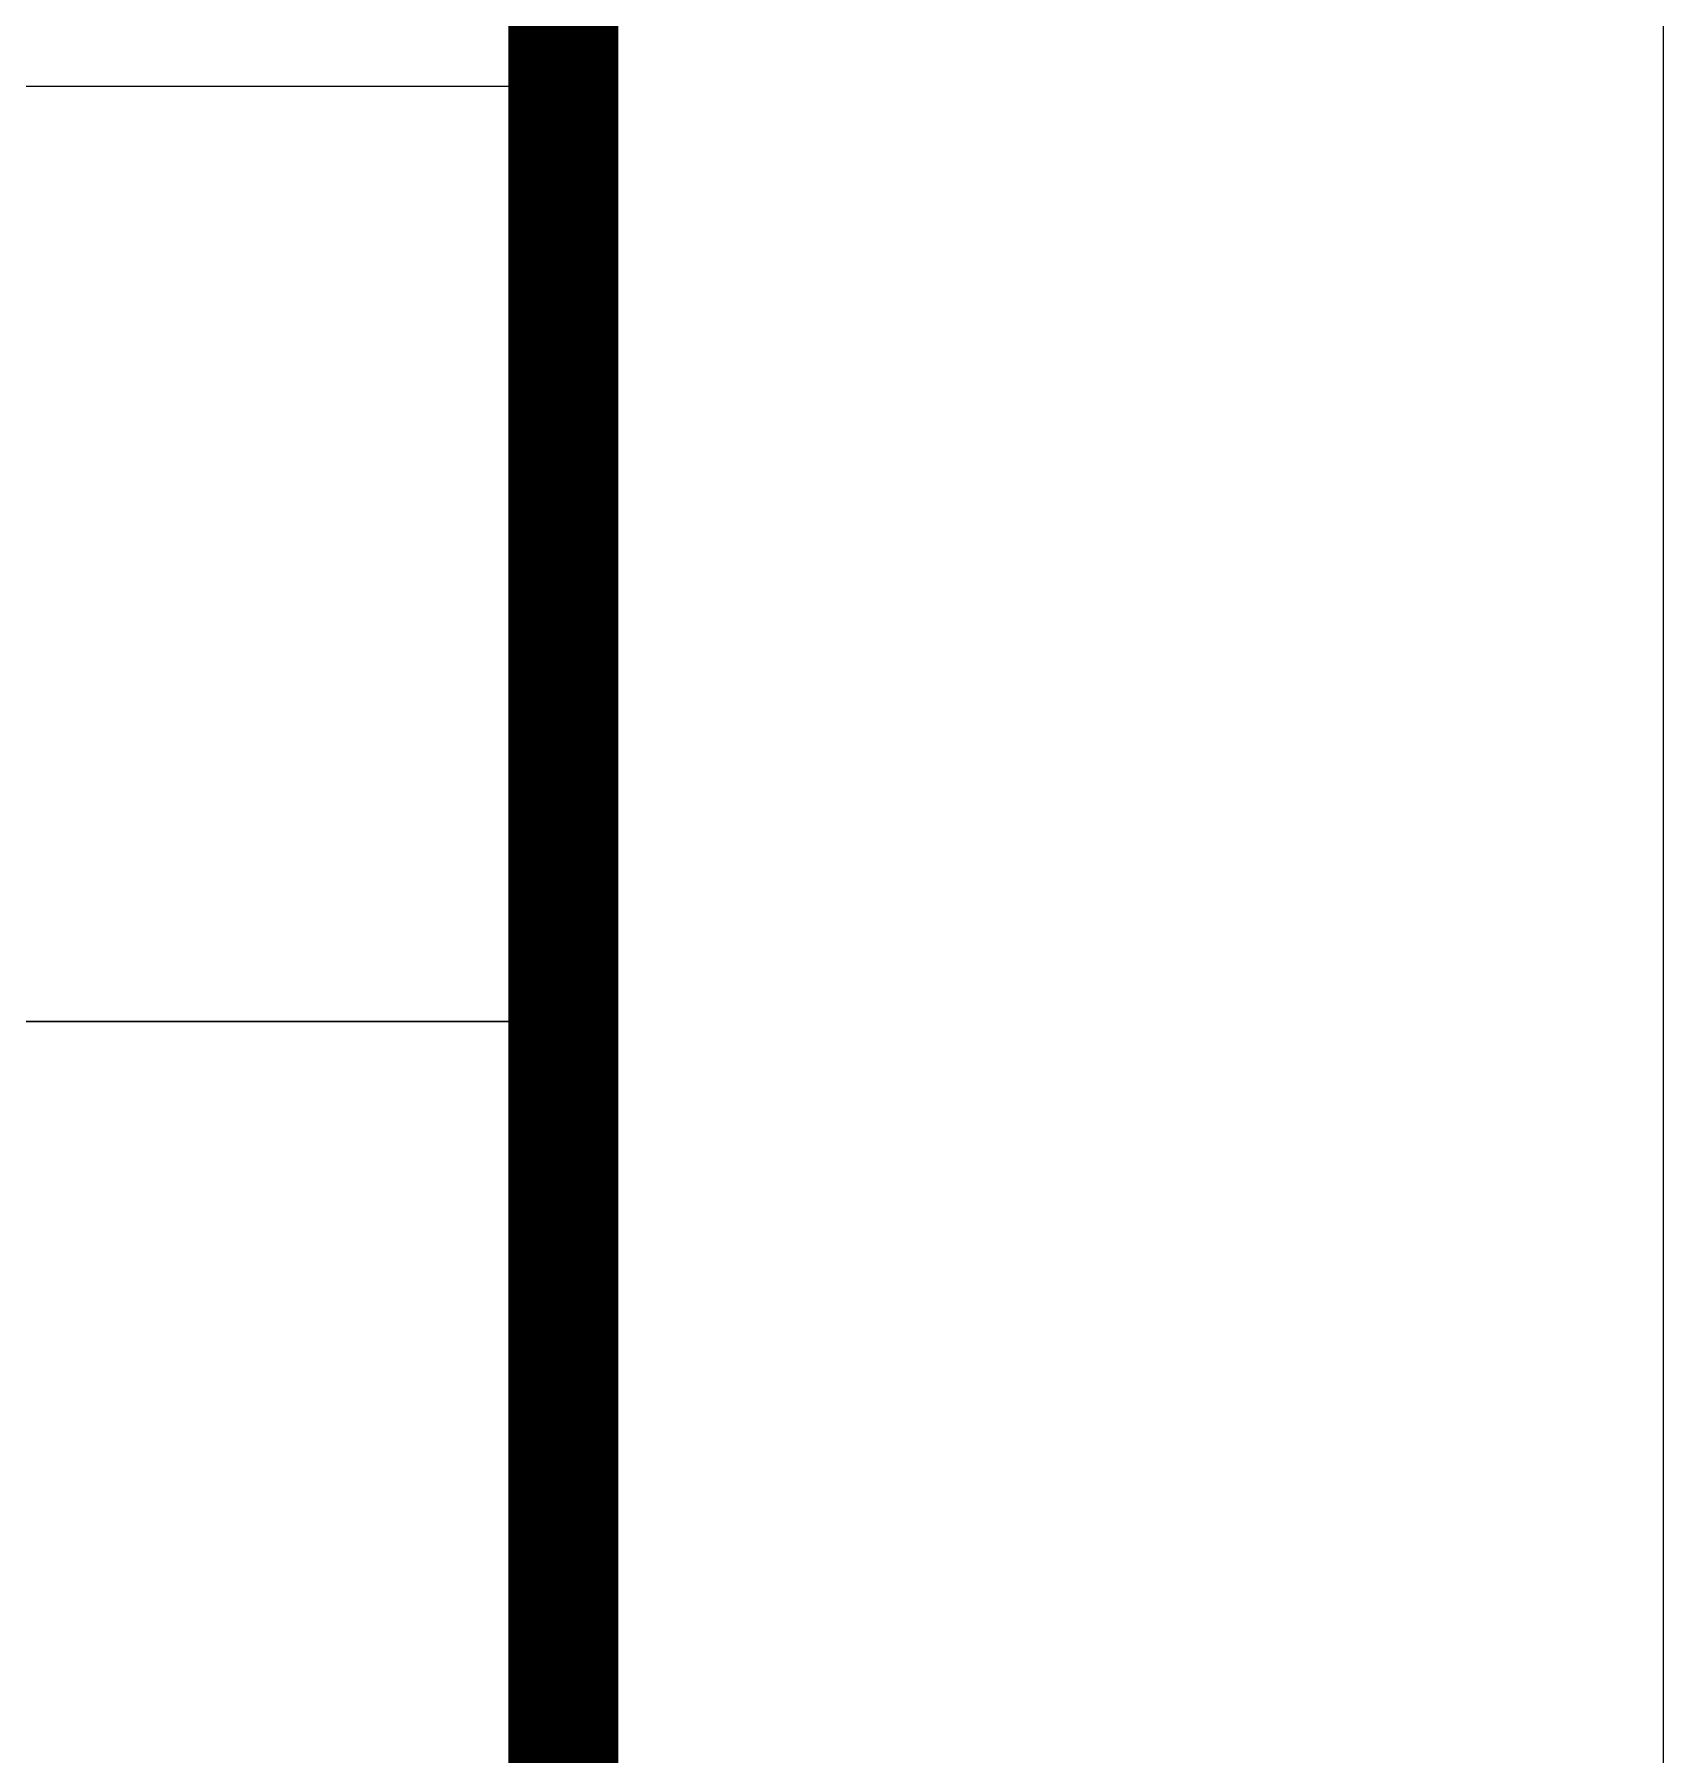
# Model space of a CAD drawing. Extents: x 3757684 to 3906284, y -130571 to 413559.
# Drawn here: x 3830503 to 3831984, y 385064 to 386628 of the extents above; entities that cross this region are included whole.
import ezdxf

# ---------------------------------------------------------------- set-up
doc = ezdxf.new("R2010")
doc.units = 0
doc.header["$LTSCALE"] = 1000
doc.header["$MEASUREMENT"] = 0
doc.layers.get('0').update_dxf_attribs({"color": 4, "linetype": 'CONTINUOUS'})
doc.layers.add('PUB_TITLE', color=4, linetype='CONTINUOUS')

# ---------------------------------------------------------------- blocks, each defined once
blk = doc.blocks.new('A$C6CA8367D')
at = {"layer": 'PUB_TITLE'}
for p, q in [((190.3, 14022.4), (5800.3, 14022.1)), ((190.4, 14022.2), (5800.5, 14022.2)), ((190.2, 13172.5), (5800.2, 13172.1)), ((190.4, 13172.2), (5800.4, 13172.2)), ((190.5, 13171.9), (5800.5, 13172.2))]:
    blk.add_line(p, q, dxfattribs=at)

msp = doc.modelspace()

# ---------------------------------------------------------------- linework, layer by layer
at = {"layer": 'PUB_TITLE', "elevation": 13.9}
msp.add_lwpolyline([(3757684, 371559.1), (3831984, 371559.1), (3831984, 413559.1), (3757684, 413559.1)], close=True, dxfattribs=at)
at = {"layer": 'PUB_TITLE', "const_width": 100, "elevation": 13.9}
msp.add_lwpolyline([(3760184, 372559.1), (3830984, 372559.1), (3830984, 412559.1), (3760184, 412559.1)], close=True, dxfattribs=at)

# ---------------------------------------------------------------- block references
msp.add_blockref('A$C6CA8367D', (3825182.2, 372558.7, 13.9))

doc.saveas('drawing.dxf')
